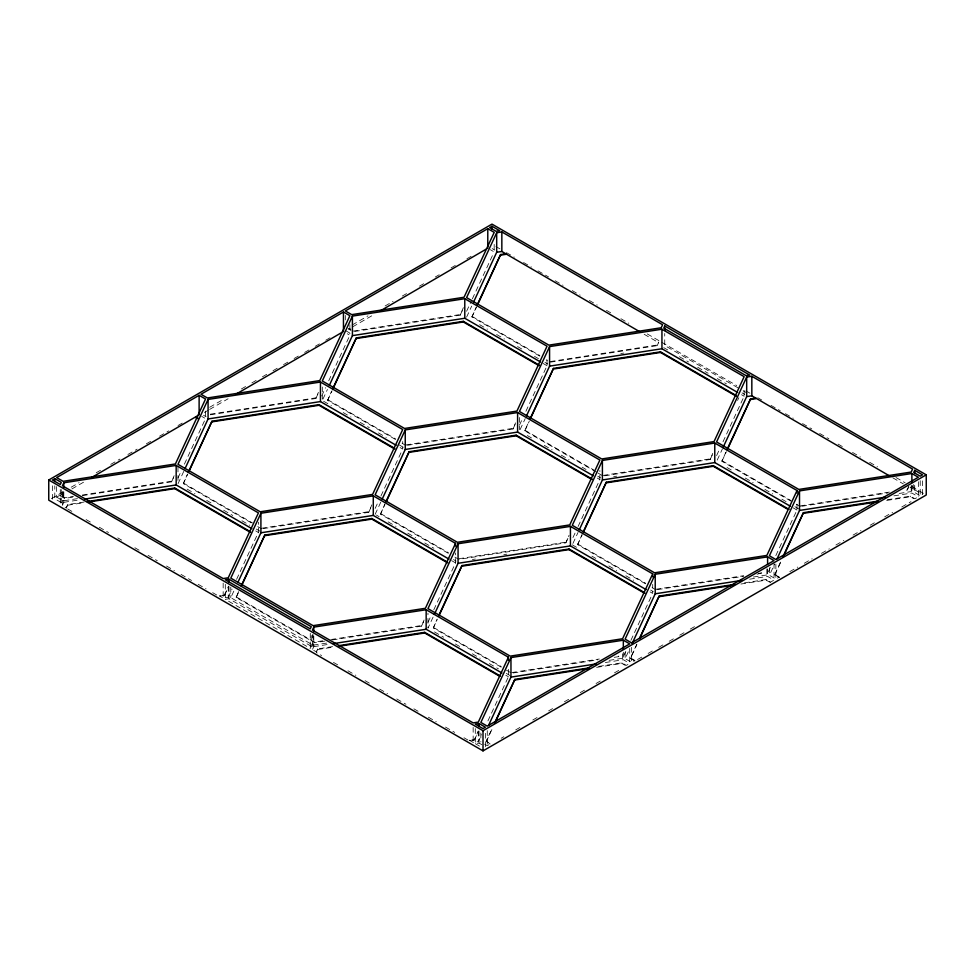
<?xml version="1.0" encoding="UTF-8"?>
<svg xmlns="http://www.w3.org/2000/svg" width="975" height="975" viewBox="0 0 975 975"><rect width="100%" height="100%" fill="white"/><g stroke="black" fill="none" stroke-linecap="round" stroke-linejoin="round"><path stroke-width="0.73" stroke-dasharray="4.88 3.66" d="M205.542 411.072L205.542 418.592L201.679 416.362M485.392 746.753L485.404 731.725M722.999 441.785L744.144 396.228L744.144 387.209M236.584 579.357L258.363 532.423L258.399 522.161M494.179 244.396L494.154 251.903L490.327 249.685M775.82 555.628L796.965 510.059L796.989 502.734M61.267 489.596L61.267 502.552L60.279 504.684L60.279 485.964M84.069 502.052L67.714 504.575L66.337 508.182L62.424 505.294L63.802 502.32L63.802 491.802M66.337 507.548L67.714 504.575M82.387 495.629L171.576 481.833L174.123 475.715M171.576 481.833L174.123 476.348M177.986 477.957L181.192 471.059M184.397 464.149L204.896 419.969M183.739 471.413L177.974 483.832L177.974 465.806M251.221 522.832L183.324 483.637L187.151 474.764M183.324 483.637L187.785 474.021M224.396 595.043L228.223 586.804L228.248 597.309L223.165 598.102L219.253 595.835L224.396 595.043L219.253 596.468L212.66 592.654M210.32 414.802L315.851 398.482L318.398 392.364M224.396 595.664L228.857 586.06M315.851 398.482L318.398 392.986M228.248 597.309L232.099 589.022M321.689 395.972L325.54 387.697M328.733 380.786L349.879 335.242L347.307 333.755M326.588 643.098L313.109 645.182L230.795 597.663L234.646 589.388M322.944 399.128L327.429 389.464M324.894 641.087L314.498 642.696L236.157 597.468L238.704 591.35M395.545 439.506L327.649 400.311L331.476 391.438M236.157 597.468L238.704 591.971M327.649 400.311L332.109 390.695M263.152 528.633L368.684 512.314L371.865 504.818M354.656 331.476L460.188 315.157L463.369 307.661M368.684 512.314L371.865 505.44M460.188 315.157L463.369 308.283M311.257 646.254L228.991 598.76L225.31 599.332L310.269 648.387L311.257 646.254L311.257 634.237M375.156 508.426L378.361 501.528M380.933 495.995L402.066 450.45M466.598 311.269L471.729 300.227M472.363 298.85L493.508 253.281M313.792 636.127L313.792 646.644L312.402 649.618L312.402 634.591M375.131 514.337L380.896 501.918M466.586 317.155L471.705 306.101M332.572 646.608L317.704 648.911L316.327 651.885L313.718 650.374M448.378 553.337L380.482 514.13L384.942 503.892M539.833 356.143L471.937 316.948L476.397 306.711M380.482 514.13L384.942 504.526M471.937 316.948L476.397 307.332M317.704 648.911L316.327 652.507L321.604 655.553M332.329 639.941L421.505 626.145L424.064 620.015M407.477 445.307L513.008 428.976L515.568 422.857M421.505 626.145L424.064 620.648M513.008 428.976L515.568 423.491M428.001 622.282L431.206 615.383M433.765 609.85L455.532 562.904L455.532 552.959M519.492 425.1L522.697 418.19M525.903 411.292L547.036 365.735L547.036 356.728M433.083 617.126L427.964 628.168L427.964 613.141M520.102 429.622L525.232 418.58M501.211 667.168L433.314 627.961L437.141 619.101M596.627 472.266L524.818 430.804L528.633 421.943M433.314 627.961L437.141 619.722M524.818 430.804L529.279 421.2M454.911 557.103L458.823 559.37L565.841 542.807L569.022 535.324M657.296 345.625L658.673 342.03L657.296 345.625L550.278 362.176L546.366 359.921M474.386 739.367L469.243 740.793L474.386 740.001L478.213 731.128M474.386 740.001L478.213 731.762M565.841 542.807L569.022 535.945M572.959 537.542L575.53 532.021M578.09 526.5L599.869 479.566L599.869 470.559M469.243 740.171L473.155 742.426L478.311 741.634L481.504 734.736M487.914 720.927L508.414 676.76L508.414 666.242M572.934 543.453L578.053 532.411M486.208 741.158L490.644 744.352L486.208 741.158L491.948 728.8M645.535 583.83L577.639 544.635L582.099 534.398M486.208 741.78L491.948 729.422M577.639 544.635L582.099 535.019M604.646 475.812L710.178 459.481L712.725 453.363M614.213 657.333L618.674 656.638L619.942 653.896M710.178 459.481L712.725 453.984M737.575 400.445L738.843 397.69M609.107 660.355L622.586 658.271L625.792 651.373M630.91 640.331L652.056 594.774M716.601 455.581L719.794 448.683M636.846 644.109L630.472 657.845L634.932 660.416L631.581 662.354L625.133 658.625L629.618 648.972M717.21 460.102L722.341 449.061M791.127 501.235L721.927 461.285L725.753 452.412M634.932 661.038L630.472 658.466L636.846 644.731M721.927 461.285L726.387 451.669M753.37 577.042L766.85 574.957L770.701 566.67M780.487 562.124L774.759 574.482L779.269 577.712L779.269 577.09L775.868 579.04L769.409 575.311L774.528 564.269M774.759 575.104L781.767 560.003M908.663 486.354L907.286 489.95L902.826 490.644M907.286 489.95L908.663 486.976M899.218 493.447L911.198 491.583L912.576 488.621L912.576 485.611M922.545 480.846L922.545 494.362L920.205 495.714L913.733 491.985L914.721 489.852L914.721 483.844M51.382 498.639L64.582 491.022M71.175 487.22L79.085 482.649M96.245 472.753L101.51 469.706M110.748 464.368L119.986 459.042M127.896 454.472L137.134 449.134M146.372 443.808L151.637 440.761M159.559 436.191L168.797 430.865M178.023 425.527L183.3 422.48M209.686 407.258L224.201 398.872M241.349 388.976L246.626 385.929M251.891 382.883L257.168 379.836M262.446 376.789L267.723 373.742M273 370.695L278.277 367.648M283.554 364.601L288.832 361.554M294.109 358.508L299.386 355.461M304.663 352.414L309.94 349.367M315.217 346.32L320.495 343.273M325.772 340.226L331.049 337.179M352.158 325.004L367.977 315.863M385.125 305.955L393.047 301.385M402.285 296.059L407.55 293.012M419.433 286.163L424.71 283.116M435.252 277.022L439.213 274.731M451.084 267.881L457.677 264.067M466.915 258.741L473.509 254.938M56.647 486.598L56.647 497.116L60.048 495.166L64.557 497.762L73.466 496.385M60.048 495.166L60.048 495.788L65.313 492.741M71.894 488.938L85.069 481.333M204.372 412.462L208.321 410.183M209.637 409.415L228.089 398.775M350.939 329.794L348.709 328.502L348.709 329.136L351.341 327.612M352.658 326.844L373.73 314.681M484.697 744.205L487.256 745.68L490.644 743.718M629.728 648.399L629.728 663.414L626.34 665.377L621.904 662.817L598.114 666.498M774.016 563.587L774.016 580.113L770.628 582.075L766.167 579.503L742.377 583.172M918.352 481.76L918.352 496.787L914.952 498.749L910.443 496.141L886.665 499.822M501.187 738.258L503.819 736.734M515.678 729.897L520.942 726.85M532.801 720.001L538.066 716.966M548.608 710.885L552.569 708.593M564.415 701.756L571.009 697.954M580.222 692.628L586.816 688.825M596.042 683.499L601.307 680.453M614.482 672.848L619.747 669.813M637.565 659.514L642.842 656.48M648.107 653.433L653.372 650.398M658.649 647.351L663.914 644.304M669.191 641.27L674.456 638.223M679.721 635.176L684.998 632.141M690.263 629.094L695.541 626.06M789.799 571.63L797.708 567.06M804.302 563.258L812.199 558.699M821.425 553.373L829.323 548.815M835.916 545.013L843.814 540.442M853.04 535.117L860.949 530.558M870.163 525.232L875.44 522.186M884.654 516.86L892.564 512.302M901.79 506.976L911.003 501.65M353.169 331.086L460.188 314.523M210.32 414.18L315.851 397.849M550.278 361.554L657.296 344.992M620.783 353.547L623.781 353.084M82.387 495.008L171.576 481.211M405.99 444.905L513.008 428.354M60.048 495.788L64.557 498.396L73.466 497.018M56.647 497.116L63.119 500.857L78.097 498.542M63.802 502.32L78.78 500.004M67.714 505.208L84.069 502.673M261.666 528.243L368.684 511.68M603.159 475.41L710.178 458.859M613.702 476.641L616.7 476.178M458.823 558.736L565.841 542.185M800.268 505.879L889.444 492.082M801.755 506.281L887.957 492.948M472.375 559.516L475.373 559.053M503.831 554.641L506.829 554.178M893.904 495.836L911.881 493.045L918.352 496.787M886.665 500.443L910.443 496.763L913.831 498.725M236.157 596.834L314.498 642.074L323.408 640.685M330.842 639.539L421.505 625.511M655.98 589.241L743.681 575.677M758.538 573.373L761.512 572.91M657.467 589.631L743.681 576.298M757.051 574.226L762.998 572.678M313.792 646.644L328.77 644.329M749.617 579.187L767.593 576.408L774.016 580.113M317.704 649.533L332.572 647.242M740.89 584.037L766.167 580.125L770.628 582.697M511.656 672.567L599.345 659.003M513.143 672.969L597.858 659.856M605.353 662.513L623.33 659.722L629.728 663.414M596.627 667.351L621.904 663.439L625.231 665.364M475.3 728.642L475.3 743.669L479.054 743.084L484.124 746.021M495.934 246.553L499.87 248.832M506.452 252.623L514.349 257.181M523.563 262.507L531.46 267.065M538.042 270.867L548.572 276.937M555.153 280.739L563.038 285.297M572.252 290.611L580.149 295.169M589.363 300.495L597.261 305.053M606.474 310.367L611.739 313.414M620.941 318.727L628.838 323.286M647.266 333.925L660.428 341.518M661.745 342.286L736.747 385.588M745.96 390.902L749.909 393.181M757.807 397.739L761.755 400.018M770.969 405.344L780.183 410.658M785.436 413.692L793.333 418.263M802.547 423.577L811.761 428.89M819.658 433.448L828.872 438.774M838.086 444.088L843.338 447.123M852.552 452.449L860.45 457.007M869.663 462.321L877.561 466.879M895.988 477.518L905.19 482.832M911.771 486.635L923.618 493.472M737.929 387.782L664.731 345.528L664.731 333.499M743.157 390.804L747.082 393.059M909.967 487.11L912.576 488.621M914.721 489.852L922.545 494.362M644.17 334.279L658.673 342.652M892.844 477.847L903.386 483.941M492.192 248.601L494.739 250.075M663.743 347.648L667.668 349.915M679.417 356.692L688.557 361.969M697.698 367.246L708.142 373.279M717.283 378.556L726.424 383.833M742.085 392.876L744.705 394.388M741.536 394.729L744.144 396.228M471.937 316.327L539.833 355.522M721.927 460.651L791.127 500.602M796.356 504.246L800.268 506.513M479.651 324.687L487.488 329.221M496.628 334.498L504.477 339.02M517.542 346.564L522.758 349.586M534.519 356.375L538.444 358.642M544.976 362.408L547.584 363.919M727.021 467.513L732.237 470.523M745.302 478.067L753.139 482.588M764.888 489.377L772.724 493.898M781.865 499.176L787.081 502.186M794.918 506.707L798.83 508.974M543.124 363.48L547.036 365.735M793.053 507.804L796.965 510.059M524.818 430.182L594.019 470.133M774.759 574.482L779.269 577.09M348.709 329.136L350.939 330.415M597.931 473.021L603.159 476.032M345.308 330.464L350.452 333.426M527.292 435.533L532.521 438.543M544.269 445.331L552.106 449.853M561.247 455.13L569.083 459.652M582.136 467.196L586.048 469.45M597.809 476.239L600.417 477.75M597.261 478.067L599.869 479.566M327.649 399.677L395.545 438.884M577.639 544.013L645.535 583.208M402.078 443.272L405.99 445.538M652.068 587.608L655.98 589.863M323.615 401.261L331.439 405.783M343.2 412.571L351.024 417.093M360.165 422.37L369.306 427.647M378.446 432.924L386.283 437.446M399.336 444.978L403.26 447.245M572.288 544.842L578.821 548.608M591.874 556.14L595.798 558.407M608.851 565.939L616.688 570.472M625.828 575.75L633.665 580.271M650.63 590.07L653.25 591.569M400.091 447.562L402.712 449.073L402.712 441.553M650.081 591.886L652.702 593.397L652.702 584.378M380.482 513.508L448.378 552.703M203.556 415.277L206.115 416.752M376.435 515.092L379.043 516.604M388.184 521.881L396.021 526.403M407.769 533.179L415.606 537.7M424.747 542.977L433.887 548.255M453.472 559.565L456.081 561.076M451.62 560.637L455.532 562.904M183.324 483.003L252.525 522.966M433.314 627.339L501.211 666.534M257.753 526.61L261.666 528.864M506.427 670.178L511.656 673.201M187.115 489.109L194.951 493.63M206.7 500.419L211.916 503.441M223.677 510.217L232.806 515.495M241.946 520.772L249.783 525.293M256.315 529.072L260.228 531.326M434.484 631.934L443.625 637.211M455.386 644L460.602 647.01M472.351 653.798L480.188 658.32M489.328 663.597L498.469 668.874M506.305 673.396L510.217 675.663M255.755 530.912L258.363 532.423M505.806 675.248L508.414 676.76M61.267 502.552L54.795 498.822L54.795 485.855M475.3 743.669L481.735 747.374M67.653 508.938L72.93 511.985M86.105 519.59L91.382 522.637M99.292 527.207L108.518 532.533M117.743 537.859L121.704 540.15M134.879 547.755L140.156 550.802M148.066 555.36L157.292 560.698M166.518 566.024L174.428 570.582M181.021 574.397L191.563 580.478M198.157 584.281L206.066 588.851M333.462 662.403L338.739 665.45M347.965 670.776L355.875 675.346M365.101 680.672L370.378 683.719M379.604 689.045L387.514 693.603M396.74 698.929L405.966 704.267M413.875 708.825L419.153 711.872M428.378 717.198L436.288 721.768M445.514 727.094L454.74 732.42M463.966 737.746L467.927 740.037M631.556 647.339L631.581 662.354M625.133 652.628L625.133 658.625M920.205 480.687L920.205 495.714M913.733 484.465L913.733 491.985M911.881 485.538L911.881 493.045M911.198 485.574L911.198 491.583M910.443 496.141L910.443 496.763M775.868 564.013L775.868 579.04M769.409 567.791L769.409 575.311M767.593 568.9L767.593 576.408M766.85 568.949L766.85 574.957M766.167 579.503L766.167 580.125M630.472 657.845L630.472 658.466M623.33 652.214L623.33 659.722M622.586 653.762L622.586 658.271M621.904 662.817L621.904 663.439M618.674 656.017L618.674 656.638M519.468 417.483L519.468 429.5M487.256 730.653L487.256 745.68M480.858 732.968L480.858 741.987M479.054 731.067L479.054 743.084M478.311 731.116L478.311 741.634M473.155 727.399L473.155 742.426M349.879 324.724L349.879 333.742M345.308 315.437L345.308 319.946M322.298 386.99L322.298 399.007M314.498 642.074L314.498 642.696M313.109 634.664L313.109 645.182M310.269 633.36L310.269 648.387M230.795 587.145L230.795 597.663M228.991 586.743L228.991 598.76M225.31 584.305L225.31 597.833M223.165 583.074L223.165 598.102M64.557 497.762L64.557 498.396M63.119 491.839L63.119 500.857M62.424 491.766L62.424 505.294M52.455 485.769L52.455 500.163"/><path stroke-width="1.46" d="M199.107 414.875L199.132 395.326L205.542 399.031L175.415 463.954L63.119 481.321L56.647 477.592L199.132 395.326M487.768 248.211L487.793 228.674L494.215 232.379L464.039 297.265L351.731 314.633L345.308 310.928L487.793 228.674M797.026 492.972L797.026 490.535L714.773 443.04L602.404 460.432L572.288 525.306L654.554 572.8L766.85 555.421L797.026 490.535M63.802 482.783L62.424 485.757L223.165 578.565L228.248 577.773L258.424 512.899L176.17 465.404L63.802 482.783L63.802 487.293M208.077 399.433L177.974 464.307L260.228 511.79L372.596 494.41L402.712 429.536L320.446 382.042L208.077 399.433L208.077 418.957L185.018 468.658M188.419 472.022L212.002 421.224L319.02 404.662L394.741 448.39M189.053 471.278L212.002 421.224M260.91 513.252L230.795 578.126L313.109 625.658L425.405 608.278L455.532 543.367L373.279 495.873L260.91 513.252L260.91 532.789L237.851 582.477M352.414 316.095L322.298 380.969L404.564 428.464L516.933 411.084L547.036 346.21L464.783 298.716L352.414 316.095L352.414 335.632L329.355 385.32M241.252 585.853L264.822 535.056L371.841 518.493L447.574 562.222M332.755 388.696L356.326 337.898L463.344 321.336L539.077 365.064M241.885 585.11L264.822 535.056M333.389 387.952L356.326 337.898M405.247 429.926L375.131 494.8L457.397 542.295L569.753 524.916L599.869 460.042L517.603 412.547L405.247 429.926L405.247 449.463L382.176 499.151M496.689 232.745L466.586 297.619L548.888 345.138L661.196 327.758L662.598 324.748L501.845 231.94L496.689 232.745L496.689 252.269L473.631 301.97M313.792 627.12L312.402 630.082L473.155 722.889L478.311 722.097L508.414 657.223L426.16 609.728L313.792 627.12L313.792 631.617M386.222 501.15L409.159 451.717L516.177 435.167L591.91 478.896M477.031 305.333L500.614 254.536L505.757 253.744L640.222 332M386.222 501.784L409.159 451.717M477.677 304.59L500.614 254.536M458.067 543.758L427.964 608.632L510.217 656.126L622.586 638.747L652.702 573.861L570.436 526.378L458.067 543.758L458.067 563.294L434.362 614.36M549.571 346.6L519.468 411.474L601.721 458.969L714.029 441.59L744.144 376.679L661.94 329.221L549.571 346.6L549.571 366.137L526.512 415.825M438.409 616.358L461.992 565.549L569.01 548.998L644.731 592.715M529.913 419.201L553.495 368.392L660.502 351.841L736.235 395.558M439.043 615.603L461.992 565.549M530.546 418.446L553.495 368.392M510.961 657.577L480.858 722.451L487.256 726.143L629.728 643.89L623.33 640.197L510.961 657.577L510.961 677.113L488.548 725.424M664.731 325.991L663.743 328.112L746.009 375.607L749.69 375.034L664.731 325.991L664.731 330.501M579.345 529.657L602.404 479.956L602.404 460.432M494.496 723.304L514.885 679.368L589.205 667.875M583.379 531.655L606.316 482.223L713.334 465.672L789.068 509.389M495.129 722.56L514.885 679.368M583.379 532.277L606.316 482.223M655.224 574.263L625.121 639.137L631.544 642.842L774.016 560.576L767.593 556.871L655.224 574.263L655.224 593.787L632.178 643.451M746.679 377.069L716.576 441.943L798.83 489.438L911.198 472.058L912.576 469.085L751.835 376.277L746.679 377.069L746.679 396.606L722.975 447.671M727.021 449.67L750.604 398.86L755.747 398.068L890.212 476.324M639.393 638.613L659.149 596.054L734.955 584.33M640.027 637.869L659.149 596.054M727.655 448.927L750.604 398.86M799.512 490.9L769.409 555.774L775.868 559.516L918.352 477.25L911.881 473.521L799.512 490.9L799.512 510.437L777.087 558.748M783.035 556.628L803.424 512.692L877.744 501.199M783.681 555.884L803.424 512.692M914.721 470.316L913.733 472.448L920.205 476.178L922.545 474.837L914.721 470.316L914.721 473.326M48.75 480.005L491.985 224.116L926.25 474.837L926.25 494.995L483.015 750.884L48.75 500.163L48.75 480.005L483.015 730.726L926.25 474.837M54.795 478.652L52.455 480.005L60.279 484.526L61.267 482.393L54.795 478.652L54.795 481.54M343.456 312L200.984 394.253L207.407 397.971L319.776 380.579L349.879 315.705L343.456 312L343.456 331.537L235.987 394.205M491.985 226.249L489.645 227.602L496.019 231.282L499.7 230.709L491.985 226.249L491.985 229.259M91.662 477.531L197.986 415.521M486.647 248.869L380.323 310.879M496.689 252.269L501.845 251.477L505.757 253.744M500.614 255.158L505.757 254.365M352.414 335.632L464.783 318.252L540.516 361.969M356.326 338.52L463.344 321.969L539.077 365.686M208.077 418.957L320.446 401.578L396.179 445.295M549.571 366.137L661.94 348.745L737.612 392.462M212.002 421.846L319.02 405.295L394.741 449.012M553.495 369.025L660.502 352.462L736.235 396.191M84.776 499.078L176.17 484.941L251.842 528.645M405.247 449.463L517.603 432.083L593.336 475.8M746.679 396.606L751.835 395.813L755.747 398.068M87.043 501.589L174.732 488.024L250.465 531.753M88.53 501.991L174.732 488.646L250.465 532.374M409.159 452.351L516.177 435.788L591.91 479.517M750.604 399.494L755.747 398.702M260.91 532.789L373.279 515.409L449.012 559.126M602.404 479.956L714.773 462.577L790.445 506.293M264.822 535.677L371.841 519.127L447.574 562.843M606.316 482.844L713.334 466.294L787.763 509.267M228.991 579.235L225.31 579.796L310.269 628.851L311.257 626.718L228.991 579.235L228.991 582.233M458.067 563.294L570.436 545.903L646.169 589.631M799.512 510.437L884.91 497.226M461.992 566.183L569.01 549.62L644.731 593.348M803.424 513.325L877.744 501.82M333.267 643.634L426.16 629.265L501.881 672.982M655.224 593.787L742.133 580.344M338.508 645.694L424.722 632.348L500.455 676.077M339.995 646.084L424.722 632.982L499.151 675.955M659.149 596.676L731.981 585.414M510.961 677.113L596.371 663.902M514.885 680.002L587.718 668.728M479.054 723.547L475.3 724.132L483.015 728.593L485.404 727.216L479.054 723.547L479.054 726.558M195.731 416.825L197.986 418.129M195.731 417.446L197.986 418.75M911.881 473.521L911.881 482.528M767.593 556.871L767.593 564.391M751.835 376.277L751.835 395.813M714.773 443.04L714.773 462.577M713.334 465.672L713.334 466.294M661.94 329.221L661.94 348.745M660.502 351.841L660.502 352.462M652.702 573.861L652.702 576.871M623.33 640.197L623.33 649.204M570.436 526.378L570.436 545.903M569.01 548.998L569.01 549.62M517.603 412.547L517.603 432.083M516.177 435.167L516.177 435.788M508.414 657.223L508.414 660.233M501.845 231.94L501.845 251.477M483.015 730.726L483.015 750.884M464.783 298.716L464.783 318.252M463.344 321.336L463.344 321.969M455.532 543.367L455.532 546.11M426.16 609.728L426.16 629.265M424.722 632.348L424.722 632.982M373.279 495.873L373.279 515.409M371.841 518.493L371.841 519.127M320.446 382.042L320.446 401.578M319.02 404.662L319.02 405.295M176.17 465.404L176.17 484.941M174.732 488.024L174.732 488.646"/></g></svg>
